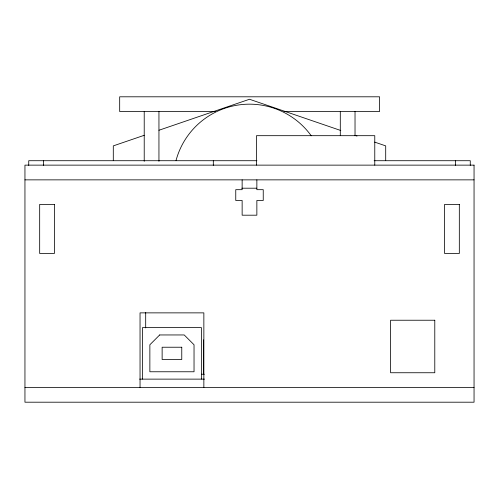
<?xml version="1.0" encoding="UTF-8"?>
<svg xmlns="http://www.w3.org/2000/svg" width="499" height="499" viewBox="0 0 499 499"><rect width="100%" height="100%" fill="white"/><g stroke="black" fill="none" stroke-linecap="round" stroke-linejoin="round"><path stroke-width="0.75" d="M144.217 135.298L113.298 145.883L113.298 160.553M158.944 130.258L249.5 99.257L340.792 130.507M215.387 111.527L119.679 111.527L119.679 96.8L379.564 96.8L379.564 111.527L283.862 111.527M256.898 160.715L28.73 160.715L28.73 165.381M374.138 160.715L470.27 160.715L470.27 165.381M24.95 179.858L474.05 179.858M241.797 188.204L256.86 188.204M201.403 374.225L204.347 374.225M139.626 379.128L204.503 379.128M24.95 387.474L474.05 387.474M354.783 135.298L356.991 136.052M374.662 142.103L385.702 145.883L385.702 160.553M455.55 160.715L455.55 165.381M374.774 165.132L374.774 135.684L256.486 135.684L256.486 165.132M355.026 111.527L355.026 135.691M340.299 111.527L340.299 135.641M256.86 179.858L256.86 189.676L263.241 189.676L263.241 200.473L256.86 200.473L256.86 215.194L242.14 215.194L242.14 200.473L235.759 200.473L235.759 189.676L242.14 189.676L242.14 179.858M213.316 160.715L213.316 165.381M203.854 387.474L203.854 312.867L140.044 312.867L140.044 387.474M203.611 339.863L203.611 374.225M201.403 379.128L201.403 327.594L142.502 327.594L142.502 379.128M158.944 111.527L158.944 161.314M145.689 312.386L145.689 327.93M144.217 111.527L144.217 161.314M43.45 160.715L43.45 165.381M176.016 160.553A76.079 76.079 0 0 1 311.233 135.784M159.68 334.954L149.862 344.772L149.862 371.767L194.036 371.767L194.036 344.772L184.218 334.954L159.68 334.954M474.05 165.132L24.95 165.132L24.95 402.2L474.05 402.2L474.05 165.132M54.397 204.397L39.677 204.397L39.677 253.48L54.397 253.48L54.397 204.397M459.323 204.397L444.603 204.397L444.603 253.48L459.323 253.48L459.323 204.397M434.785 320.233L390.611 320.233L390.611 372.747L434.785 372.747L434.785 320.233M181.767 347.229L162.131 347.229L162.131 359.498L181.767 359.498L181.767 347.229"/></g></svg>
